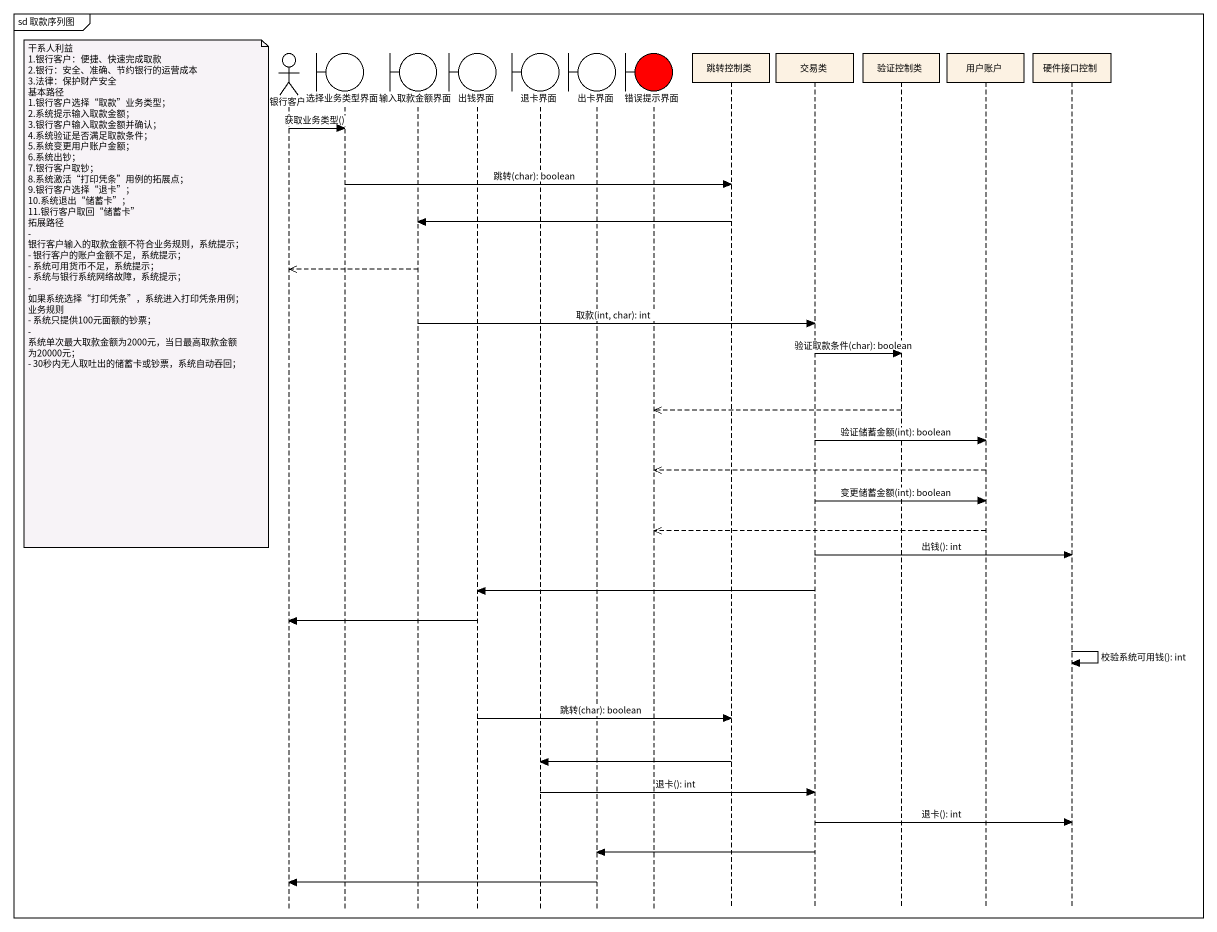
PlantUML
@startuml
mainframe sd 取款序列图
hide footbox
actor 银行客户
boundary 选择业务类型界面
boundary 输入取款金额界面
boundary 出钱界面
boundary 退卡界面
boundary 出卡界面
boundary 错误提示界面 #FF0000
participant 跳转控制类
participant 交易类
participant 验证控制类
participant 用户账户
participant 硬件接口控制

银行客户 -> 选择业务类型界面 : 获取业务类型()
选择业务类型界面 -> 跳转控制类 : 跳转(char): boolean
跳转控制类 -> 输入取款金额界面
输入取款金额界面 -->> 银行客户
note left of 银行客户
  干系人利益
  1.银行客户：便捷、快速完成取款
  2.银行：安全、准确、节约银行的运营成本
  3.法律：保护财产安全
  基本路径
  1.银行客户选择“取款”业务类型；
  2.系统提示输入取款金额；
  3.银行客户输入取款金额并确认；
  4.系统验证是否满足取款条件；
  5.系统变更用户账户金额；
  6.系统出钞；
  7.银行客户取钞；
  8.系统激活“打印凭条”用例的拓展点；
  9.银行客户选择“退卡”；
  10.系统退出“储蓄卡”；
  11.银行客户取回“储蓄卡”
  拓展路径
  - 银行客户输入的取款金额不符合业务规则，系统提示；
  - 银行客户的账户金额不足，系统提示；
  - 系统可用货币不足，系统提示；
  - 系统与银行系统网络故障，系统提示；
  - 如果系统选择“打印凭条”，系统进入打印凭条用例；
  业务规则
  - 系统只提供100元面额的钞票；
  - 系统单次最大取款金额为2000元，当日最高取款金额为20000元；
  - 30秒内无人取吐出的储蓄卡或钞票，系统自动吞回；
end note
输入取款金额界面 -> 交易类 : 取款(int, char): int
交易类 -> 验证控制类 : 验证取款条件(char): boolean
验证控制类 -->> 错误提示界面
交易类 -> 用户账户 : 验证储蓄金额(int): boolean
用户账户 -->> 错误提示界面
交易类 -> 用户账户 : 变更储蓄金额(int): boolean
用户账户 -->> 错误提示界面
交易类 -> 硬件接口控制 : 出钱(): int
交易类 -> 出钱界面
出钱界面 -> 银行客户
硬件接口控制 -> 硬件接口控制 : 校验系统可用钱(): int
出钱界面 -> 跳转控制类 : 跳转(char): boolean
跳转控制类 -> 退卡界面
退卡界面 -> 交易类 : 退卡(): int
交易类 -> 硬件接口控制 : 退卡(): int
交易类 -> 出卡界面
出卡界面 -> 银行客户
@enduml
